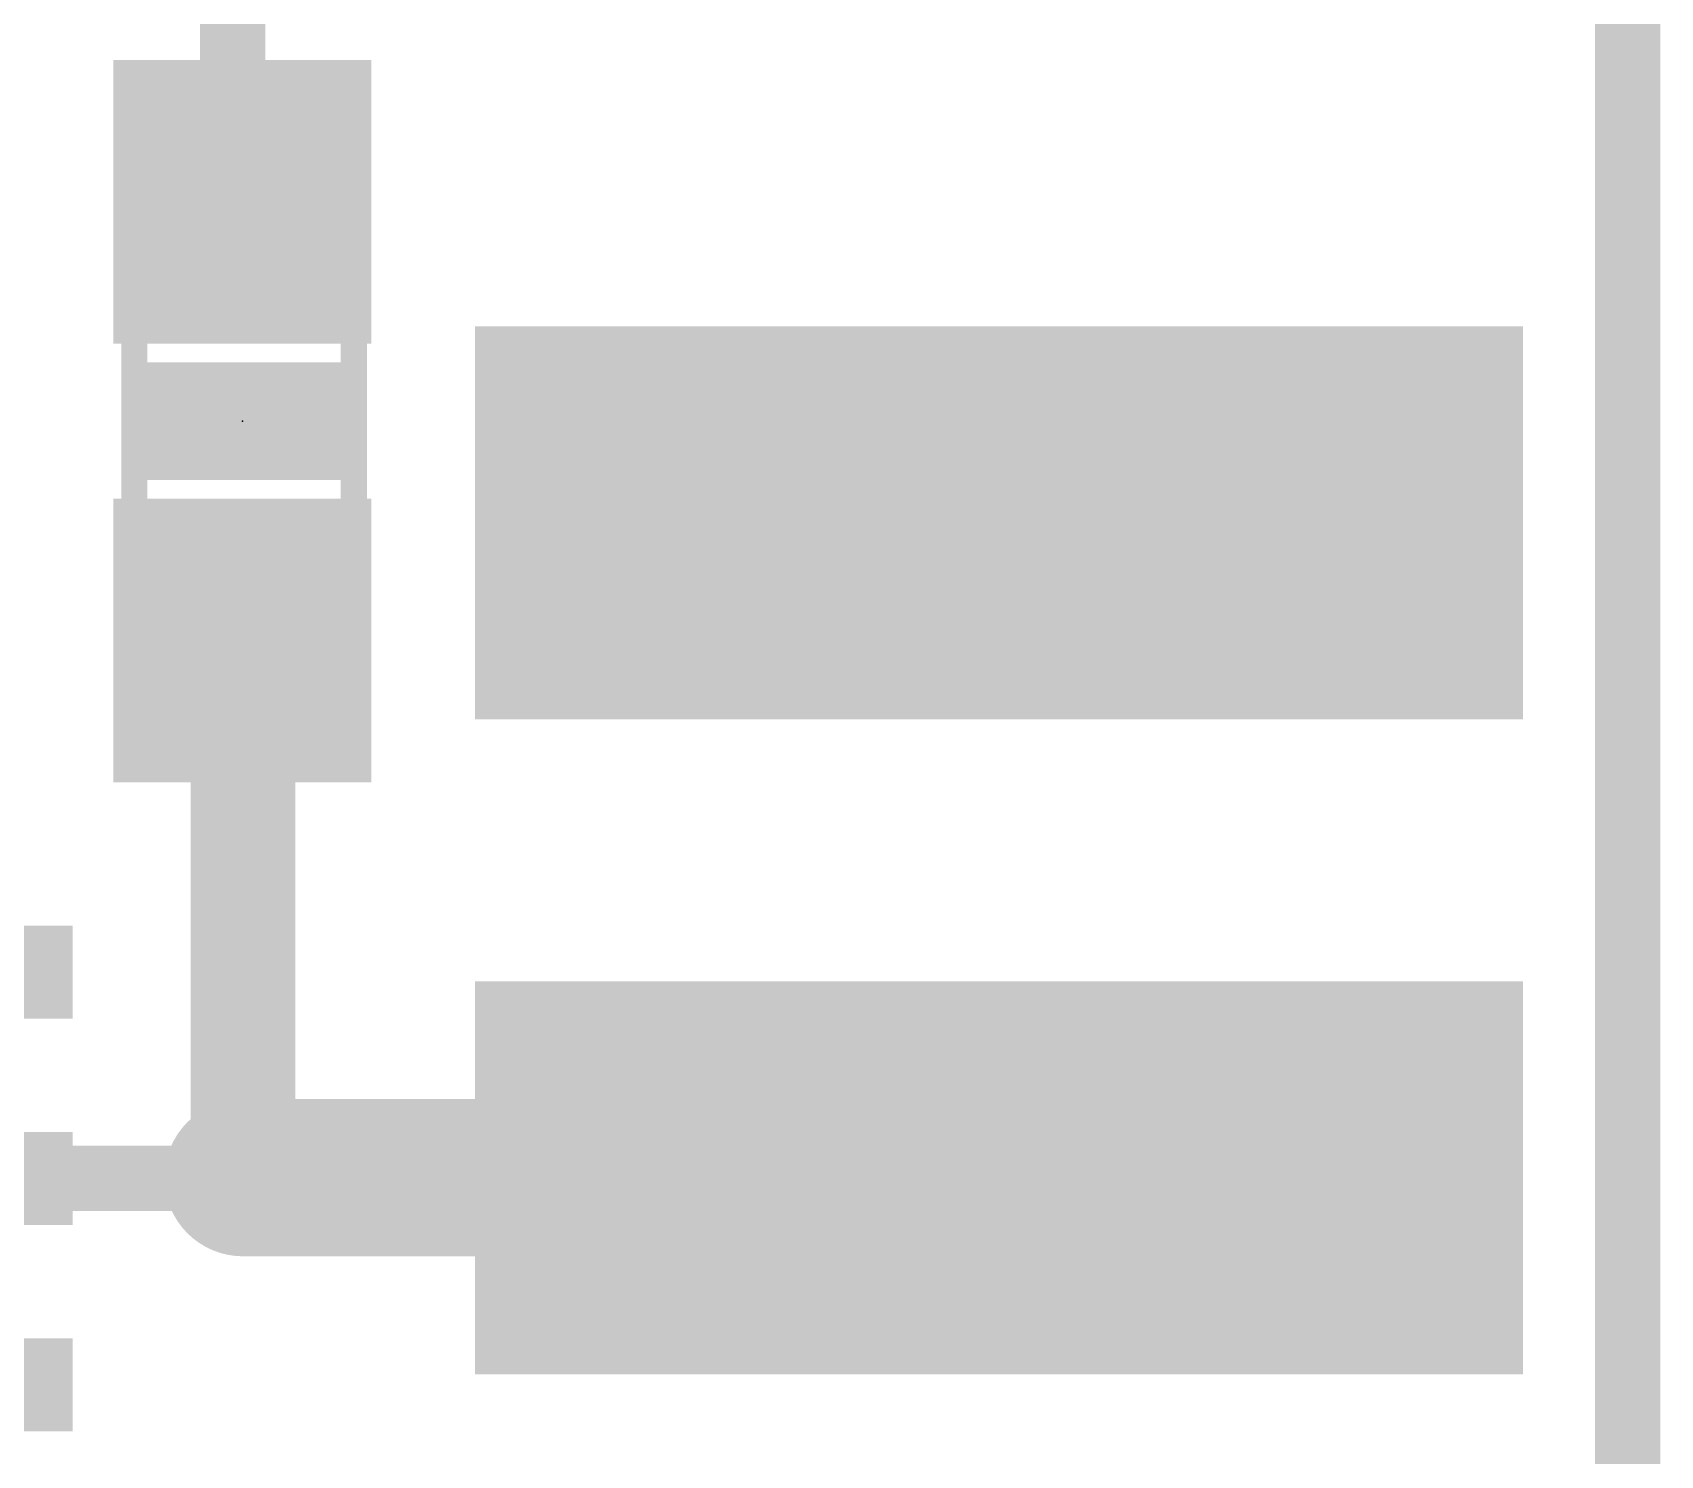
# Model space of a CAD drawing. Extents: x -109 to 32, y -1 to 19.
# Drawn here: x 25.56 to 31.88, y 8.48 to 13.99 of the extents above; entities that cross this region are included whole.
import ezdxf

# ---------------------------------------------------------------- set-up
doc = ezdxf.new("R2010")
doc.units = 0
for name, color, linetype in [('1', 12, 'CONTINUOUS'), ('16', 132, 'CONTINUOUS'), ('20', 53, 'CONTINUOUS'), ('21', 53, 'CONTINUOUS'), ('23', 53, 'CONTINUOUS'), ('51', 53, 'CONTINUOUS')]:
    doc.layers.add(name, color=color, linetype=linetype)

# ---------------------------------------------------------------- blocks, each defined once
blk = doc.blocks.new('RECT')
blk.add_solid([(-0.5, -0.5), (0.5, -0.5), (-0.5, 0.5), (0.5, 0.5)])

msp = doc.modelspace()

# ---------------------------------------------------------------- linework, layer by layer
at = {"layer": '1'}
for points, const_width in [([(31.75, 0), (31.75, 19.05)], 0.254), ([(26.3398, 15.279), (26.3398, 13.3748)], 0.254), ([(26.3398, 13.3748), (26.3779, 13.3367)], 0.254), ([(26.3802, 11.6344), (26.3779, 11.6367)], 0.4064), ([(26.3802, 9.553), (26.3802, 11.6344)], 0.4064), ([(26.3802, 9.553), (29.3116, 9.553)], 0.6096), ([(25.2207, 9.5507), (26.3779, 9.5507)], 0.254), ([(26.3779, 9.5507), (26.3802, 9.553)], 0.254)]:
    msp.add_lwpolyline(points, dxfattribs=dict(at, const_width=const_width))
for points, const_width in [([(26.3847, 13.4197, 1), (26.2949, 13.3299)], 0.127), ([(26.2763, 13.3748, 1), (26.4033, 13.3748)], 0.127), ([(26.333, 13.2918, 1), (26.4228, 13.3816)], 0.127), ([(26.4497, 11.7085, 1), (26.3061, 11.5649)], 0.2032), ([(26.4818, 11.6344, 1), (26.2786, 11.6344)], 0.2032), ([(26.3084, 11.5626, 1), (26.452, 11.7062)], 0.2032), ([(26.3802, 9.7054, 1), (26.3802, 9.4006)], 0.3048), ([(29.3116, 9.4006, 1), (29.3116, 9.7054)], 0.3048), ([(26.333, 9.5956, 1), (26.4228, 9.5058)], 0.127), ([(26.4251, 9.5081, 1), (26.3353, 9.5979)], 0.127), ([(26.3779, 9.4872, 1), (26.3779, 9.6142)], 0.127), ([(26.2786, 9.553, 1), (26.4818, 9.553)], 0.2032)]:
    msp.add_lwpolyline(points, format="xyb", dxfattribs=dict(at, const_width=const_width))
at = {"layer": '16', "const_width": 0.254}
msp.add_lwpolyline([(31.75, 0), (31.75, 19.05)], dxfattribs=at)
at = {"layer": '20', "const_width": 0.254}
msp.add_lwpolyline([(31.75, 0), (31.75, 19.05)], dxfattribs=at)
at = {"layer": '23'}
msp.add_point((26.3779, 12.4867), dxfattribs=at)
at = {"layer": '51', "const_width": 0.1016}
for points in [[(25.9589, 12.8427), (25.9589, 12.1307)], [(26.8099, 12.8427), (26.8099, 12.1307)]]:
    msp.add_lwpolyline(points, dxfattribs=at)
at = {"layer": '51', "const_width": 0.0508}
for points in [[(25.9843, 12.8427, 1), (25.9335, 12.8427)], [(26.8353, 12.8427, 1), (26.7845, 12.8427)], [(25.9335, 12.1307, 1), (25.9843, 12.1307)], [(26.7845, 12.1307, 1), (26.8353, 12.1307)]]:
    msp.add_lwpolyline(points, format="xyb", dxfattribs=at)

# ---------------------------------------------------------------- block references
at = {"layer": '1', "xscale": 1.1, "rotation": 270}
for p in [(26.3779, 13.3367), (26.3779, 11.6367)]:
    msp.add_blockref('RECT', p, dxfattribs=at)
at = {"layer": '1', "xscale": 1.524, "yscale": 4.064, "rotation": 90}
for p in [(29.3116, 12.093), (29.3116, 9.553)]:
    msp.add_blockref('RECT', p, dxfattribs=at)
at = {"layer": '1', "yscale": 0.36}
for p in [(25.22, 10.35), (25.22, 9.55), (25.22, 8.75)]:
    msp.add_blockref('RECT', p, dxfattribs=at)
at = {"layer": '16', "xscale": 1.524, "yscale": 4.064, "rotation": 90}
msp.add_blockref('RECT', (29.3116, 12.093), dxfattribs=at)
at = {"layer": '21', "xscale": 0.4572, "yscale": 0.762, "rotation": 270}
msp.add_blockref('RECT', (26.3779, 12.4867), dxfattribs=at)
at = {"layer": '51', "xscale": 0.5001, "yscale": 0.95, "rotation": 270}
for p in [(26.383, 13.0749), (26.383, 11.9065)]:
    msp.add_blockref('RECT', p, dxfattribs=at)

doc.saveas('drawing.dxf')
